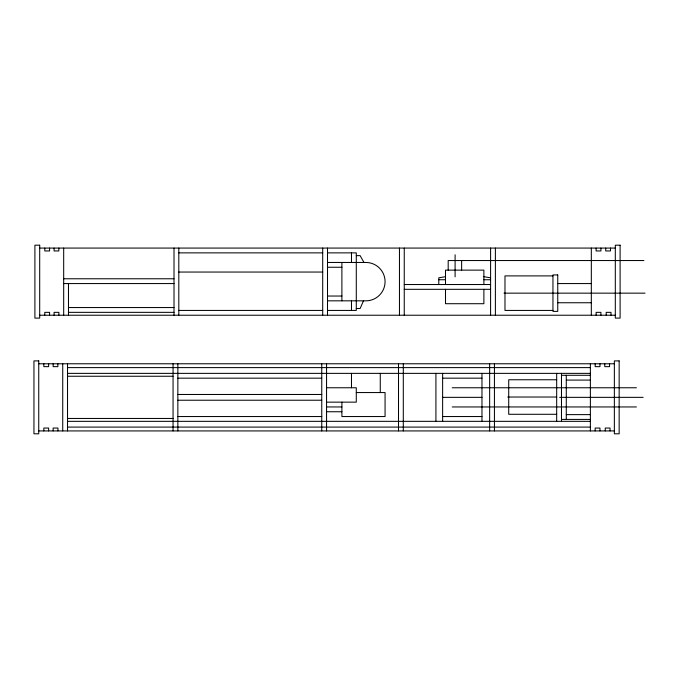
<?xml version="1.0" encoding="UTF-8"?>
<svg xmlns="http://www.w3.org/2000/svg" width="679" height="679" viewBox="0 0 679 679"><rect width="100%" height="100%" fill="white"/><g stroke="black" fill="none" stroke-linecap="round" stroke-linejoin="round"><path stroke-width="1.02" d="M363.469 300.831L360.125 308.512L356.288 308.512M445.5 276.709L438.787 277.813L438.787 284.526M39.696 248.073L615.31 248.073M178.806 252.868L322.703 252.868M327.507 252.868L356.288 252.868L356.288 310.43L327.507 310.43M356.288 255.627L360.125 255.627L363.961 262.459M643.904 260.541L448.191 260.541L448.191 270.132M327.507 262.459L365.879 262.459A19.19 19.19 0 0 1 385.069 281.649A19.19 19.19 0 0 1 365.879 300.831L327.507 300.831M327.507 267.254L341.893 267.254M178.806 272.05L322.703 272.05M552.952 275.895L504.981 275.895L504.981 310.43L552.952 310.43M63.682 278.772L174.011 278.772M438.787 279.731L445.5 279.731M483.881 279.731L490.594 279.731M63.682 283.567L174.011 283.567M557.748 283.567L591.324 283.567M404.251 284.526L490.594 284.526M404.251 289.322L490.594 289.322M504.022 293.158L645.05 293.158M327.507 296.036L341.893 296.036M557.748 302.749L591.324 302.749M68.477 307.553L174.011 307.553M178.806 310.43L322.703 310.43M68.477 312.348L174.011 312.348M39.696 315.226L615.31 315.226M38.745 363.774L614.359 363.774M67.527 367.611L590.374 367.611M67.527 373.365L590.374 373.365M561.482 375.292L590.374 375.292M67.527 376.251L173.06 376.251M177.856 378.169L321.753 378.169M442.632 378.169L481.971 378.169M556.678 379.756L508.715 379.756L508.715 414.292L556.678 414.292M566.278 380.087L590.374 380.087M326.557 387.76L356.288 387.76L356.288 402.146L326.557 402.146M452.231 387.76L636.427 387.76M356.288 392.555L385.069 392.555L385.069 416.541L341.893 416.541L341.893 402.146M177.856 394.474L321.753 394.474M507.756 397.028L556.678 397.028M442.632 397.351L481.971 397.351M559.674 397.351L643.14 397.351M177.856 400.228L321.753 400.228M326.557 406.95L341.893 406.95M452.231 406.95L636.427 406.95M326.557 411.746L341.893 411.746M566.278 414.623L590.374 414.623M177.856 416.541L321.753 416.541M442.632 416.541L481.971 416.541M67.527 418.459L173.06 418.459M561.482 419.418L590.374 419.418M67.527 421.336L590.374 421.336M67.527 427.091L590.374 427.091M38.745 430.927L614.359 430.927M483.881 276.709L490.594 277.813M610.99 315.226L610.99 312.348L606.194 312.348L606.194 315.226M610.514 248.073L610.514 250.95L605.719 250.95L605.719 248.073M610.039 430.927L610.039 428.05L605.244 428.05L605.244 430.927M609.564 363.774L609.564 366.652L604.768 366.652L604.768 363.774M600.923 248.073L600.923 250.95L596.12 250.95L596.12 248.073M600.923 315.226L600.923 312.348L596.12 312.348L596.12 315.226M599.964 363.774L599.964 366.652L595.169 366.652L595.169 363.774M599.964 430.927L599.964 428.05L595.169 428.05L595.169 430.927M591.324 248.073L591.324 315.226M590.374 363.774L590.374 430.927M566.278 375.292L566.278 419.418M561.482 373.365L561.482 421.336M556.678 373.365L556.678 421.336M495.39 248.073L495.39 315.226M494.439 363.774L494.439 430.927M490.594 248.073L490.594 315.226M489.644 363.774L489.644 430.927M483.881 284.526L483.881 270.132L445.5 270.132L445.5 284.526M483.881 289.322L483.881 303.708L445.5 303.708L445.5 289.322M481.971 373.365L481.971 421.336M461.627 260.541L461.627 270.132M455.1 254.786L455.1 276.854M442.632 373.365L442.632 421.336M435.918 373.365L435.918 421.336M404.251 248.073L404.251 315.226M403.301 363.774L403.301 430.927M399.456 248.073L399.456 315.226M398.505 363.774L398.505 430.927M380.265 373.365L380.265 392.555M351.484 252.868L351.484 262.459M351.484 300.831L351.484 310.43M351.484 373.365L351.484 387.76M341.893 262.459L341.893 300.831M327.507 248.073L327.507 315.226M326.557 363.774L326.557 430.927M322.703 248.073L322.703 315.226M321.753 363.774L321.753 430.927M178.806 248.073L178.806 315.226M177.856 363.774L177.856 430.927M174.011 248.073L174.011 315.226M173.06 363.774L173.06 430.927M68.477 283.567L68.477 315.226M67.527 363.774L67.527 430.927M63.682 248.073L63.682 315.226M62.731 363.774L62.731 430.927M58.827 248.073L58.827 250.95L54.091 250.95L54.091 248.073M58.886 315.226L58.886 312.348L54.091 312.348L54.091 315.226M57.868 363.774L57.868 366.652L53.14 366.652L53.14 363.774M57.936 430.927L57.936 428.05L53.14 428.05L53.14 430.927M49.575 248.073L49.575 250.95L44.78 250.95L44.78 248.073M49.575 315.226L49.575 312.348L44.78 312.348L44.78 315.226M48.625 363.774L48.625 366.652L43.829 366.652L43.829 363.774M48.625 430.927L48.625 428.05L43.829 428.05L43.829 430.927M39.696 245.195L34.901 245.195L34.901 318.103L39.696 318.103L39.696 245.195M620.105 245.195L615.31 245.195L615.31 318.103L620.105 318.103L620.105 245.195M557.748 274.936L552.952 274.936L552.952 311.389L557.748 311.389L557.748 274.936M38.745 360.897L33.95 360.897L33.95 433.805L38.745 433.805L38.745 360.897M619.155 360.897L614.359 360.897L614.359 433.805L619.155 433.805L619.155 360.897"/></g></svg>
